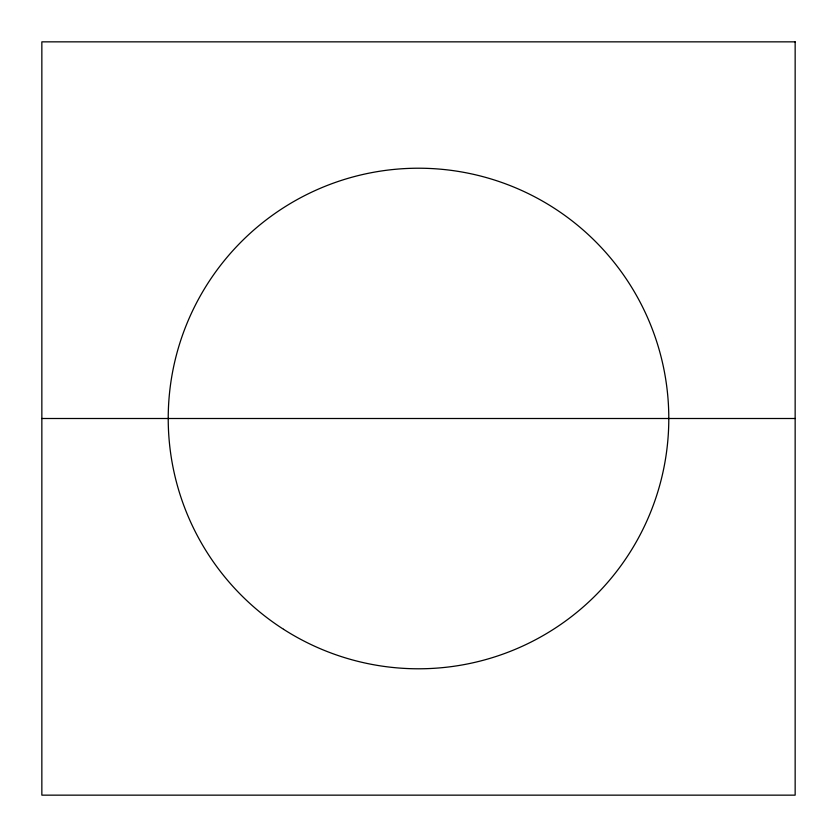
<?xml version="1.0" encoding="UTF-8"?>
<svg xmlns="http://www.w3.org/2000/svg" width="837" height="837" viewBox="0 0 837 837"><rect width="100%" height="100%" fill="white"/><g stroke="black" fill="none" stroke-linecap="round" stroke-linejoin="round"><path stroke-width="1.26" d="M41.85 418.5L795.15 418.5M795.15 41.85L41.85 41.85L41.85 795.15L795.15 795.15L795.15 41.85M283.544 629.288A250.294 250.294 0 0 0 668.533 429.977A250.294 250.294 0 0 0 303.433 196.235A250.294 250.294 0 0 0 283.544 629.288"/></g></svg>
